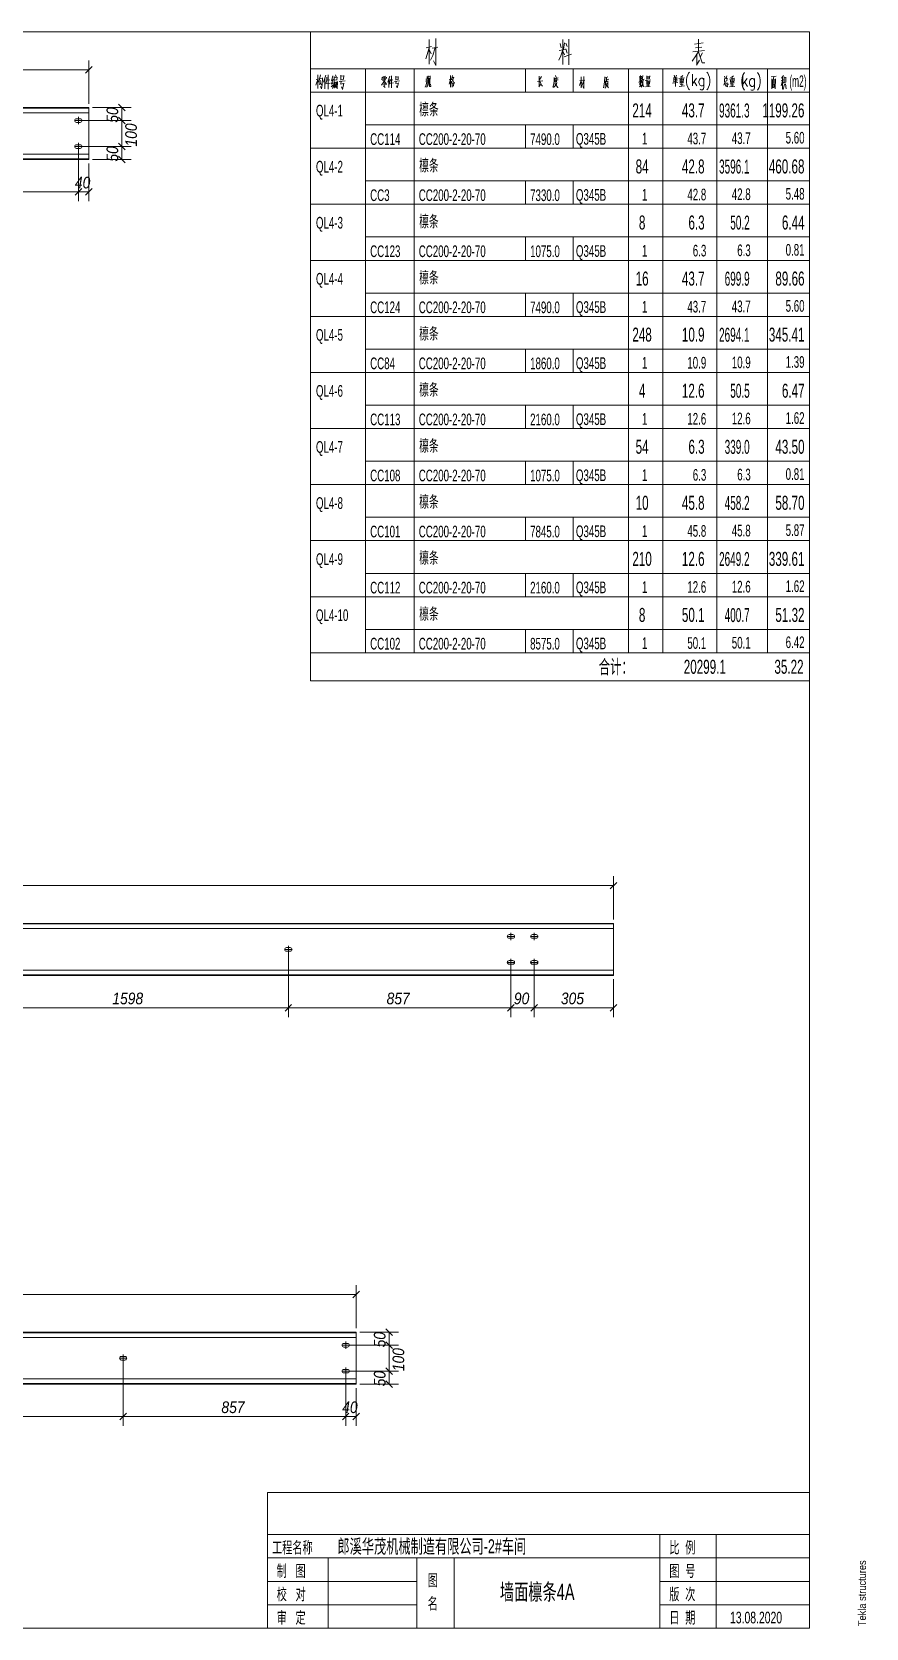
# Model space of a CAD drawing. Extents: x 857 to 4439, y -1249 to 4637.
# Drawn here: x 1244.2 to 1458.3, y 2156.9 to 2566.9 of the extents above; entities that cross this region are included whole.
import ezdxf

# ---------------------------------------------------------------- set-up
doc = ezdxf.new("R2010")
doc.units = 0
doc.header["$LTSCALE"] = 1000
doc.header["$MEASUREMENT"] = 0
doc.linetypes.add('XKITLINE00', pattern=[0])
doc.linetypes.add('XKITLINE02', pattern=[4, 2, -2])
for name, color, linetype, lineweight in [('Bolt', 7, 'Continuous', 0), ('DrawingSheet', 5, 'Continuous', 0), ('OtherObjectType', 1, 'Continuous', 0), ('Part', 2, 'Continuous', 0), ('Z-DIMENSIONS', 1, 'Continuous', 0)]:
    doc.layers.add(name, color=color, linetype=linetype, lineweight=lineweight)
doc.styles.add('Arial', font='arial.ttf')
doc.styles.add('Arial Italic', font='ariali.ttf')
doc.styles.add('宋体', font='arial.ttf')

# ---------------------------------------------------------------- blocks, each defined once
blk = doc.blocks.new('墙面檩条4A')
at = {"layer": 'Bolt', "color": 3, "linetype": 'XKITLINE00', "lineweight": 0}
for p, q in [((400.37, 392.4), (400.34, 392.23)), ((400.34, 392.23), (400.34, 392.23)), ((400.34, 392.23), (400.37, 392.05)), ((402.2, 392.23), (400.34, 392.23)), ((400.47, 392.56), (400.37, 392.4)), ((400.37, 392.05), (400.47, 391.9)), ((400.63, 392.66), (400.47, 392.56)), ((400.47, 391.9), (400.63, 391.79)), ((400.8, 392.69), (400.63, 392.66)), ((400.63, 391.79), (400.8, 391.76)), ((401.74, 392.69), (400.8, 392.69)), ((400.8, 391.76), (401.74, 391.76)), ((401.27, 393.16), (401.27, 391.29)), ((401.92, 392.66), (401.74, 392.69)), ((401.74, 391.76), (401.92, 391.79)), ((402.07, 392.56), (401.92, 392.66)), ((401.92, 391.79), (402.07, 391.9)), ((402.17, 392.4), (402.07, 392.56)), ((402.07, 391.9), (402.17, 392.05)), ((402.2, 392.23), (402.17, 392.4)), ((402.17, 392.05), (402.2, 392.23)), ((402.2, 392.23), (402.2, 392.23)), ((400.37, 385.74), (400.34, 385.56)), ((400.34, 385.56), (400.34, 385.56)), ((400.34, 385.56), (400.37, 385.38)), ((402.2, 385.56), (400.34, 385.56)), ((400.47, 385.89), (400.37, 385.74)), ((400.63, 385.99), (400.47, 385.89)), ((400.8, 386.03), (400.63, 385.99)), ((401.74, 386.03), (400.8, 386.03)), ((401.27, 386.49), (401.27, 384.63)), ((401.92, 385.99), (401.74, 386.03)), ((402.07, 385.89), (401.92, 385.99)), ((402.17, 385.74), (402.07, 385.89)), ((402.2, 385.56), (402.17, 385.74)), ((402.17, 385.38), (402.2, 385.56)), ((402.2, 385.56), (402.2, 385.56)), ((400.37, 385.38), (400.47, 385.23)), ((400.47, 385.23), (400.63, 385.13)), ((400.63, 385.13), (400.8, 385.09)), ((400.8, 385.09), (401.74, 385.09)), ((401.74, 385.09), (401.92, 385.13)), ((401.92, 385.13), (402.07, 385.23)), ((402.07, 385.23), (402.17, 385.38)), ((511.43, 182.84), (511.4, 182.66)), ((511.4, 182.66), (511.4, 182.66)), ((511.4, 182.66), (511.43, 182.48)), ((513.26, 182.66), (511.4, 182.66)), ((511.53, 182.99), (511.43, 182.84)), ((511.43, 182.48), (511.53, 182.33)), ((511.68, 183.09), (511.53, 182.99)), ((511.53, 182.33), (511.68, 182.23)), ((511.86, 183.13), (511.68, 183.09)), ((511.68, 182.23), (511.86, 182.2)), ((512.8, 183.13), (511.86, 183.13)), ((511.86, 182.2), (512.8, 182.2)), ((512.33, 183.6), (512.33, 181.73)), ((512.97, 183.09), (512.8, 183.13)), ((512.8, 182.2), (512.97, 182.23)), ((513.13, 182.99), (512.97, 183.09)), ((512.97, 182.23), (513.13, 182.33)), ((513.23, 182.84), (513.13, 182.99)), ((513.13, 182.33), (513.23, 182.48)), ((513.26, 182.66), (513.23, 182.84)), ((513.23, 182.48), (513.26, 182.66)), ((513.26, 182.66), (513.26, 182.66)), ((517.43, 182.84), (517.4, 182.66)), ((517.4, 182.66), (517.4, 182.66)), ((517.4, 182.66), (517.43, 182.48)), ((519.26, 182.66), (517.4, 182.66)), ((517.53, 182.99), (517.43, 182.84)), ((517.43, 182.48), (517.53, 182.33)), ((517.68, 183.09), (517.53, 182.99)), ((517.53, 182.33), (517.68, 182.23)), ((517.86, 183.13), (517.68, 183.09)), ((517.68, 182.23), (517.86, 182.2)), ((518.8, 183.13), (517.86, 183.13)), ((517.86, 182.2), (518.8, 182.2)), ((518.33, 183.6), (518.33, 181.73)), ((518.97, 183.09), (518.8, 183.13)), ((518.8, 182.2), (518.97, 182.23)), ((519.13, 182.99), (518.97, 183.09)), ((518.97, 182.23), (519.13, 182.33)), ((519.23, 182.84), (519.13, 182.99)), ((519.13, 182.33), (519.23, 182.48)), ((519.26, 182.66), (519.23, 182.84)), ((519.23, 182.48), (519.26, 182.66)), ((519.26, 182.66), (519.26, 182.66)), ((454.3, 179.51), (454.26, 179.33)), ((454.26, 179.33), (454.26, 179.33)), ((454.26, 179.33), (454.3, 179.15)), ((456.13, 179.33), (454.26, 179.33)), ((454.4, 179.66), (454.3, 179.51)), ((454.3, 179.15), (454.4, 179)), ((454.55, 179.76), (454.4, 179.66)), ((454.4, 179), (454.55, 178.9)), ((454.73, 179.8), (454.55, 179.76)), ((454.55, 178.9), (454.73, 178.86)), ((455.66, 179.8), (454.73, 179.8)), ((454.73, 178.86), (455.66, 178.86)), ((455.2, 180.26), (455.2, 178.4)), ((455.84, 179.76), (455.66, 179.8)), ((455.66, 178.86), (455.84, 178.9)), ((455.99, 179.66), (455.84, 179.76)), ((455.84, 178.9), (455.99, 179)), ((456.09, 179.51), (455.99, 179.66)), ((455.99, 179), (456.09, 179.15)), ((456.13, 179.33), (456.09, 179.51)), ((456.09, 179.15), (456.13, 179.33)), ((456.13, 179.33), (456.13, 179.33)), ((511.53, 176.33), (511.43, 176.18)), ((511.68, 176.43), (511.53, 176.33)), ((511.86, 176.46), (511.68, 176.43)), ((512.8, 176.46), (511.86, 176.46)), ((512.33, 176.93), (512.33, 175.06)), ((512.97, 176.43), (512.8, 176.46)), ((513.13, 176.33), (512.97, 176.43)), ((513.23, 176.18), (513.13, 176.33)), ((517.53, 176.33), (517.43, 176.18)), ((517.68, 176.43), (517.53, 176.33)), ((517.86, 176.46), (517.68, 176.43)), ((518.8, 176.46), (517.86, 176.46)), ((518.33, 176.93), (518.33, 175.06)), ((518.97, 176.43), (518.8, 176.46)), ((519.13, 176.33), (518.97, 176.43)), ((519.23, 176.18), (519.13, 176.33)), ((511.43, 176.18), (511.4, 176)), ((511.4, 176), (511.4, 176)), ((511.4, 176), (511.43, 175.82)), ((513.26, 176), (511.4, 176)), ((511.43, 175.82), (511.53, 175.67)), ((511.53, 175.67), (511.68, 175.57)), ((511.68, 175.57), (511.86, 175.53)), ((511.86, 175.53), (512.8, 175.53)), ((512.8, 175.53), (512.97, 175.57)), ((512.97, 175.57), (513.13, 175.67)), ((513.13, 175.67), (513.23, 175.82)), ((513.26, 176), (513.23, 176.18)), ((513.23, 175.82), (513.26, 176)), ((513.26, 176), (513.26, 176)), ((517.43, 176.18), (517.4, 176)), ((517.4, 176), (517.4, 176)), ((517.4, 176), (517.43, 175.82)), ((519.26, 176), (517.4, 176)), ((517.43, 175.82), (517.53, 175.67)), ((517.53, 175.67), (517.68, 175.57)), ((517.68, 175.57), (517.86, 175.53)), ((517.86, 175.53), (518.8, 175.53)), ((518.8, 175.53), (518.97, 175.57)), ((518.97, 175.57), (519.13, 175.67)), ((519.13, 175.67), (519.23, 175.82)), ((519.26, 176), (519.23, 176.18)), ((519.23, 175.82), (519.26, 176)), ((519.26, 176), (519.26, 176)), ((469.11, 77.98), (469.01, 77.83)), ((469.26, 78.08), (469.11, 77.98)), ((469.44, 78.12), (469.26, 78.08)), ((470.37, 78.12), (469.44, 78.12)), ((469.91, 78.59), (469.91, 76.72)), ((470.55, 78.08), (470.37, 78.12)), ((470.7, 77.98), (470.55, 78.08)), ((470.8, 77.83), (470.7, 77.98)), ((411.88, 74.5), (411.84, 74.32)), ((411.84, 74.32), (411.84, 74.32)), ((411.84, 74.32), (411.88, 74.14)), ((413.71, 74.32), (411.84, 74.32)), ((411.98, 74.65), (411.88, 74.5)), ((411.88, 74.14), (411.98, 73.99)), ((412.13, 74.75), (411.98, 74.65)), ((411.98, 73.99), (412.13, 73.89)), ((412.31, 74.79), (412.13, 74.75)), ((412.13, 73.89), (412.31, 73.85)), ((413.24, 74.79), (412.31, 74.79)), ((412.31, 73.85), (413.24, 73.85)), ((412.77, 75.25), (412.77, 73.39)), ((413.42, 74.75), (413.24, 74.79)), ((413.24, 73.85), (413.42, 73.89)), ((413.57, 74.65), (413.42, 74.75)), ((413.42, 73.89), (413.57, 73.99)), ((413.67, 74.5), (413.57, 74.65)), ((413.57, 73.99), (413.67, 74.14)), ((413.71, 74.32), (413.67, 74.5)), ((413.67, 74.14), (413.71, 74.32)), ((413.71, 74.32), (413.71, 74.32)), ((469.01, 77.83), (468.97, 77.65)), ((468.97, 77.65), (468.97, 77.65)), ((468.97, 77.65), (469.01, 77.47)), ((470.84, 77.65), (468.97, 77.65)), ((469.01, 77.47), (469.11, 77.32)), ((469.11, 77.32), (469.26, 77.22)), ((469.26, 77.22), (469.44, 77.19)), ((469.44, 77.19), (470.37, 77.19)), ((470.37, 77.19), (470.55, 77.22)), ((470.55, 77.22), (470.7, 77.32)), ((470.7, 77.32), (470.8, 77.47)), ((470.84, 77.65), (470.8, 77.83)), ((470.8, 77.47), (470.84, 77.65)), ((470.84, 77.65), (470.84, 77.65)), ((469.01, 71.16), (468.97, 70.99)), ((468.97, 70.99), (468.97, 70.99)), ((468.97, 70.99), (469.01, 70.81)), ((470.84, 70.99), (468.97, 70.99)), ((469.11, 71.32), (469.01, 71.16)), ((469.01, 70.81), (469.11, 70.66)), ((469.26, 71.42), (469.11, 71.32)), ((469.11, 70.66), (469.26, 70.55)), ((469.44, 71.45), (469.26, 71.42)), ((469.26, 70.55), (469.44, 70.52)), ((470.37, 71.45), (469.44, 71.45)), ((469.44, 70.52), (470.37, 70.52)), ((469.91, 71.92), (469.91, 70.05)), ((470.55, 71.42), (470.37, 71.45)), ((470.37, 70.52), (470.55, 70.55)), ((470.7, 71.32), (470.55, 71.42)), ((470.55, 70.55), (470.7, 70.66)), ((470.8, 71.16), (470.7, 71.32)), ((470.7, 70.66), (470.8, 70.81)), ((470.84, 70.99), (470.8, 71.16)), ((470.8, 70.81), (470.84, 70.99)), ((470.84, 70.99), (470.84, 70.99))]:
    blk.add_line(p, q, dxfattribs=at)
at = {"layer": 'DrawingSheet', "color": 5, "linetype": 'XKITLINE00', "lineweight": 0}
for p, q in [((589, 415), (5, 415)), ((589, 5), (589, 415)), ((5, 5), (589, 5))]:
    blk.add_line(p, q, dxfattribs=at)
at = {"layer": 'OtherObjectType', "color": 6, "linetype": 'XKITLINE00', "lineweight": 0}
for p, q in [((460.84, 415), (460.84, 399.52)), ((460.84, 405.52), (589, 405.52)), ((475, 405.52), (475, 399.52)), ((487.48, 405.52), (487.48, 399.52)), ((516.04, 405.52), (516.04, 399.52)), ((528.28, 405.52), (528.28, 399.52)), ((542.56, 405.52), (542.56, 399.52)), ((551.32, 405.52), (551.32, 399.52)), ((565.24, 405.52), (565.24, 399.52)), ((578.2, 405.52), (578.2, 399.52)), ((460.84, 399.52), (460.84, 391.12)), ((589, 399.52), (460.84, 399.52)), ((475, 399.52), (475, 391.12)), ((487.48, 399.52), (487.48, 391.12)), ((542.56, 399.52), (542.56, 391.12)), ((551.32, 399.52), (551.32, 391.12)), ((565.24, 399.52), (565.24, 391.12)), ((578.2, 399.52), (578.2, 391.12)), ((460.84, 391.12), (460.84, 385.12)), ((475, 391.12), (475, 385.12)), ((475, 391.12), (589, 391.12)), ((487.48, 391.12), (487.48, 385.12)), ((516.04, 391.12), (516.04, 385.12)), ((528.28, 391.12), (528.28, 385.12)), ((542.56, 391.12), (542.56, 385.12)), ((551.32, 391.12), (551.32, 385.12)), ((565.24, 391.12), (565.24, 385.12)), ((578.2, 391.12), (578.2, 385.12)), ((460.84, 385.12), (460.84, 376.72)), ((589, 385.12), (460.84, 385.12)), ((475, 385.12), (589, 385.12)), ((475, 385.12), (475, 376.72)), ((487.48, 385.12), (487.48, 376.72)), ((542.56, 385.12), (542.56, 376.72)), ((551.32, 385.12), (551.32, 376.72)), ((565.24, 385.12), (565.24, 376.72)), ((578.2, 385.12), (578.2, 376.72)), ((460.84, 376.72), (460.84, 370.72)), ((475, 376.72), (475, 370.72)), ((475, 376.72), (589, 376.72)), ((487.48, 376.72), (487.48, 370.72)), ((516.04, 376.72), (516.04, 370.72)), ((528.28, 376.72), (528.28, 370.72)), ((542.56, 376.72), (542.56, 370.72)), ((551.32, 376.72), (551.32, 370.72)), ((565.24, 376.72), (565.24, 370.72)), ((578.2, 376.72), (578.2, 370.72)), ((460.84, 370.72), (460.84, 362.32)), ((589, 370.72), (460.84, 370.72)), ((475, 370.72), (589, 370.72)), ((475, 370.72), (475, 362.32)), ((487.48, 370.72), (487.48, 362.32)), ((542.56, 370.72), (542.56, 362.32)), ((551.32, 370.72), (551.32, 362.32)), ((565.24, 370.72), (565.24, 362.32)), ((578.2, 370.72), (578.2, 362.32)), ((460.84, 362.32), (460.84, 356.32)), ((475, 362.32), (475, 356.32)), ((475, 362.32), (589, 362.32)), ((487.48, 362.32), (487.48, 356.32)), ((516.04, 362.32), (516.04, 356.32)), ((528.28, 362.32), (528.28, 356.32)), ((542.56, 362.32), (542.56, 356.32)), ((551.32, 362.32), (551.32, 356.32)), ((565.24, 362.32), (565.24, 356.32)), ((578.2, 362.32), (578.2, 356.32)), ((460.84, 356.32), (460.84, 347.92)), ((589, 356.32), (460.84, 356.32)), ((475, 356.32), (589, 356.32)), ((475, 356.32), (475, 347.92)), ((487.48, 356.32), (487.48, 347.92)), ((542.56, 356.32), (542.56, 347.92)), ((551.32, 356.32), (551.32, 347.92)), ((565.24, 356.32), (565.24, 347.92)), ((578.2, 356.32), (578.2, 347.92)), ((460.84, 347.92), (460.84, 341.92)), ((475, 347.92), (475, 341.92)), ((475, 347.92), (589, 347.92)), ((487.48, 347.92), (487.48, 341.92)), ((516.04, 347.92), (516.04, 341.92)), ((528.28, 347.92), (528.28, 341.92)), ((542.56, 347.92), (542.56, 341.92)), ((551.32, 347.92), (551.32, 341.92)), ((565.24, 347.92), (565.24, 341.92)), ((578.2, 347.92), (578.2, 341.92)), ((460.84, 341.92), (460.84, 333.52)), ((589, 341.92), (460.84, 341.92)), ((475, 341.92), (589, 341.92)), ((475, 341.92), (475, 333.52)), ((487.48, 341.92), (487.48, 333.52)), ((542.56, 341.92), (542.56, 333.52)), ((551.32, 341.92), (551.32, 333.52)), ((565.24, 341.92), (565.24, 333.52)), ((578.2, 341.92), (578.2, 333.52)), ((460.84, 333.52), (460.84, 327.52)), ((475, 333.52), (475, 327.52)), ((475, 333.52), (589, 333.52)), ((487.48, 333.52), (487.48, 327.52)), ((516.04, 333.52), (516.04, 327.52)), ((528.28, 333.52), (528.28, 327.52)), ((542.56, 333.52), (542.56, 327.52)), ((551.32, 333.52), (551.32, 327.52)), ((565.24, 333.52), (565.24, 327.52)), ((578.2, 333.52), (578.2, 327.52)), ((460.84, 327.52), (460.84, 319.12)), ((589, 327.52), (460.84, 327.52)), ((475, 327.52), (589, 327.52)), ((475, 327.52), (475, 319.12)), ((487.48, 327.52), (487.48, 319.12)), ((542.56, 327.52), (542.56, 319.12)), ((551.32, 327.52), (551.32, 319.12)), ((565.24, 327.52), (565.24, 319.12)), ((578.2, 327.52), (578.2, 319.12)), ((460.84, 319.12), (460.84, 313.12)), ((475, 319.12), (475, 313.12)), ((475, 319.12), (589, 319.12)), ((487.48, 319.12), (487.48, 313.12)), ((516.04, 319.12), (516.04, 313.12)), ((528.28, 319.12), (528.28, 313.12)), ((542.56, 319.12), (542.56, 313.12)), ((551.32, 319.12), (551.32, 313.12)), ((565.24, 319.12), (565.24, 313.12)), ((578.2, 319.12), (578.2, 313.12)), ((460.84, 313.12), (460.84, 304.72)), ((589, 313.12), (460.84, 313.12)), ((475, 313.12), (589, 313.12)), ((475, 313.12), (475, 304.72)), ((487.48, 313.12), (487.48, 304.72)), ((542.56, 313.12), (542.56, 304.72)), ((551.32, 313.12), (551.32, 304.72)), ((565.24, 313.12), (565.24, 304.72)), ((578.2, 313.12), (578.2, 304.72)), ((460.84, 304.72), (460.84, 298.72)), ((475, 304.72), (475, 298.72)), ((475, 304.72), (589, 304.72)), ((487.48, 304.72), (487.48, 298.72)), ((516.04, 304.72), (516.04, 298.72)), ((528.28, 304.72), (528.28, 298.72)), ((542.56, 304.72), (542.56, 298.72)), ((551.32, 304.72), (551.32, 298.72)), ((565.24, 304.72), (565.24, 298.72)), ((578.2, 304.72), (578.2, 298.72)), ((460.84, 298.72), (460.84, 290.32)), ((589, 298.72), (460.84, 298.72)), ((475, 298.72), (589, 298.72)), ((475, 298.72), (475, 290.32)), ((487.48, 298.72), (487.48, 290.32)), ((542.56, 298.72), (542.56, 290.32)), ((551.32, 298.72), (551.32, 290.32)), ((565.24, 298.72), (565.24, 290.32)), ((578.2, 298.72), (578.2, 290.32)), ((460.84, 290.32), (460.84, 284.32)), ((475, 290.32), (475, 284.32)), ((475, 290.32), (589, 290.32)), ((487.48, 290.32), (487.48, 284.32)), ((516.04, 290.32), (516.04, 284.32)), ((528.28, 290.32), (528.28, 284.32)), ((542.56, 290.32), (542.56, 284.32)), ((551.32, 290.32), (551.32, 284.32)), ((565.24, 290.32), (565.24, 284.32)), ((578.2, 290.32), (578.2, 284.32)), ((460.84, 284.32), (460.84, 275.92)), ((589, 284.32), (460.84, 284.32)), ((475, 284.32), (589, 284.32)), ((475, 284.32), (475, 275.92)), ((487.48, 284.32), (487.48, 275.92)), ((542.56, 284.32), (542.56, 275.92)), ((551.32, 284.32), (551.32, 275.92)), ((565.24, 284.32), (565.24, 275.92)), ((578.2, 284.32), (578.2, 275.92)), ((460.84, 275.92), (460.84, 269.92)), ((475, 275.92), (475, 269.92)), ((475, 275.92), (589, 275.92)), ((487.48, 275.92), (487.48, 269.92)), ((516.04, 275.92), (516.04, 269.92)), ((528.28, 275.92), (528.28, 269.92)), ((542.56, 275.92), (542.56, 269.92)), ((551.32, 275.92), (551.32, 269.92)), ((565.24, 275.92), (565.24, 269.92)), ((578.2, 275.92), (578.2, 269.92)), ((460.84, 269.92), (460.84, 261.52)), ((589, 269.92), (460.84, 269.92)), ((475, 269.92), (589, 269.92)), ((475, 269.92), (475, 261.52)), ((487.48, 269.92), (487.48, 261.52)), ((542.56, 269.92), (542.56, 261.52)), ((551.32, 269.92), (551.32, 261.52)), ((565.24, 269.92), (565.24, 261.52)), ((578.2, 269.92), (578.2, 261.52)), ((460.84, 261.52), (460.84, 255.52)), ((475, 261.52), (475, 255.52)), ((475, 261.52), (589, 261.52)), ((487.48, 261.52), (487.48, 255.52)), ((516.04, 261.52), (516.04, 255.52)), ((528.28, 261.52), (528.28, 255.52)), ((542.56, 261.52), (542.56, 255.52)), ((551.32, 261.52), (551.32, 255.52)), ((565.24, 261.52), (565.24, 255.52)), ((578.2, 261.52), (578.2, 255.52)), ((460.84, 255.52), (460.84, 248.32)), ((460.84, 255.52), (589, 255.52)), ((475, 255.52), (589, 255.52)), ((460.84, 248.32), (589, 248.32))]:
    blk.add_line(p, q, dxfattribs=at)
at = {"layer": 'OtherObjectType', "color": 2, "linetype": 'XKITLINE00', "lineweight": 0}
for p, q in [((490.48, 408.07), (491.35, 410.89)), ((491.96, 411.21), (490.57, 410.89)), ((491.35, 406.74), (491.35, 413.07)), ((491.87, 409.41), (491.35, 410.45)), ((492.14, 410.83), (493.59, 411.12)), ((492.92, 410.98), (492.25, 408.97)), ((493.04, 413.27), (493.04, 406.36)), ((524.73, 410.22), (526.24, 410.51)), ((525.02, 412.02), (525.26, 410.89)), ((525.63, 410.37), (525.14, 408.89)), ((525.63, 413.07), (525.63, 406.65)), ((525.63, 410.08), (526.07, 409.12)), ((526.13, 412.17), (525.81, 410.45)), ((526.48, 412.08), (526.74, 411.21)), ((526.48, 410.69), (526.79, 409.55)), ((527.2, 406.51), (527.2, 413.13)), ((562.04, 410.22), (559.07, 409.84)), ((559.45, 411.88), (561.69, 412.17)), ((559.74, 410.89), (561.37, 411.12)), ((560.53, 413.13), (560.53, 410.08)), ((492.25, 408.97), (491.7, 407.7)), ((493.04, 406.36), (492.43, 407.55)), ((525.14, 408.89), (524.62, 407.7)), ((526.01, 408.6), (527.87, 409.26)), ((559.86, 408.89), (558.9, 407.46)), ((560.47, 409.99), (559.86, 408.89)), ((559.97, 406.42), (560.76, 407.7)), ((560.09, 409.12), (560.09, 406.59)), ((560.47, 409.84), (561.48, 407.09)), ((561.51, 409.64), (560.96, 408.51)), ((561.48, 407.09), (562.15, 407.09)), ((449.8, 39.8), (589, 39.8)), ((449.8, 39.8), (449.8, 5)), ((589, 39.8), (589, 5)), ((449.8, 5), (589, 5))]:
    blk.add_line(p, q, dxfattribs=at)
at = {"layer": 'OtherObjectType', "color": 4, "linetype": 'XKITLINE00', "lineweight": 0}
for p, q in [((462.28, 401.29), (462.76, 402.8)), ((463.09, 402.95), (462.34, 402.8)), ((462.76, 403.98), (462.76, 400.49)), ((462.76, 402.47), (463, 402.16)), ((463.03, 402.08), (463.23, 402.87)), ((463.17, 401.52), (463.44, 402.54)), ((463.23, 402.87), (463.42, 403.98)), ((463.23, 402.91), (463.93, 403.07)), ((463.67, 401.36), (463.48, 401.9)), ((463.93, 403.22), (463.83, 401.44)), ((464.82, 403.9), (464.2, 402.08)), ((464.58, 403.14), (464.58, 400.39)), ((465.03, 402.58), (464.84, 401.87)), ((465.11, 403.41), (465.03, 402.58)), ((465.05, 402.58), (465.82, 402.7)), ((465.42, 403.94), (465.42, 400.28)), ((466.21, 402.39), (466.6, 402.58)), ((466.71, 401.9), (466.21, 401.6)), ((466.6, 403.74), (466.27, 402.43)), ((466.71, 402.87), (466.27, 401.63)), ((466.93, 401.9), (466.81, 401.21)), ((466.98, 403.55), (466.93, 401.9)), ((467.7, 402.7), (466.95, 402.58)), ((466.98, 400.53), (466.95, 402.23)), ((466.98, 403.22), (467.66, 403.34)), ((466.98, 402.04), (467.78, 402.16)), ((467.25, 402.04), (467.25, 400.72)), ((467.27, 403.94), (467.44, 403.48)), ((467.49, 400.72), (467.53, 402.12)), ((467.7, 403.41), (467.64, 402.7)), ((467.82, 402.23), (467.76, 400.36)), ((468.2, 402.27), (469.75, 402.43)), ((468.65, 403.9), (468.65, 402.62)), ((468.65, 403.59), (469.36, 403.72)), ((469.42, 402.87), (468.65, 402.8)), ((468.76, 402.31), (468.65, 401.63)), ((469.44, 401.87), (469.09, 400.24)), ((469.42, 403.82), (469.36, 402.87)), ((479.51, 401.9), (479.08, 401.35)), ((479.31, 403.35), (479.22, 402.73)), ((479.29, 403.16), (480.36, 403.31)), ((479.39, 402.85), (479.66, 402.92)), ((479.39, 402.56), (479.66, 402.61)), ((479.41, 403.48), (480.2, 403.62)), ((479.83, 402.5), (479.51, 401.9)), ((479.7, 401.99), (479.85, 401.7)), ((479.8, 403.52), (479.8, 402.59)), ((479.8, 402.38), (480.4, 401.57)), ((479.93, 402.92), (480.2, 402.98)), ((479.93, 402.61), (480.2, 402.69)), ((480.38, 403.41), (480.28, 402.92)), ((481.21, 403.64), (480.71, 402.13)), ((481.02, 403.02), (481.02, 400.74)), ((481.26, 402.2), (481.13, 401.6)), ((481.19, 401.76), (482.16, 401.9)), ((481.34, 402.89), (481.26, 402.2)), ((481.42, 402.56), (482.06, 402.65)), ((481.71, 403.68), (481.71, 400.64)), ((482.41, 402.28), (483.69, 402.42)), ((483.42, 401.86), (482.74, 401.72)), ((482.78, 403.64), (482.78, 402.59)), ((482.78, 403.39), (483.4, 403.45)), ((483.42, 402.79), (482.78, 402.73)), ((482.87, 402.32), (482.78, 401.76)), ((483.45, 401.96), (483.15, 400.6)), ((483.42, 403.58), (483.38, 402.79)), ((491.02, 402.43), (490.4, 402.31)), ((490.46, 402.89), (490.98, 402.99)), ((490.75, 402.29), (490.59, 401.4)), ((490.71, 402.08), (490.96, 401.52)), ((490.81, 403.57), (490.75, 402.29)), ((491.23, 401.9), (490.98, 401.21)), ((491.11, 403.72), (491.11, 401.96)), ((491.6, 403.55), (491.11, 403.49)), ((491.37, 403.1), (491.23, 401.9)), ((491.39, 402.14), (491.39, 401.07)), ((491.56, 401.96), (491.6, 403.69)), ((496.79, 402.74), (496.44, 401.54)), ((496.5, 402.74), (497, 402.87)), ((496.79, 403.82), (496.79, 400.88)), ((496.79, 403.72), (496.79, 400.84)), ((496.79, 402.54), (496.96, 402.14)), ((497.27, 402.33), (496.9, 401.73)), ((497.31, 403.82), (497.06, 402.7)), ((497.19, 403.22), (497.66, 403.34)), ((497.21, 401.94), (497.21, 400.84)), ((497.21, 401.81), (497.64, 401.87)), ((497.23, 402.97), (497.74, 401.94)), ((497.41, 402.66), (497.27, 402.33)), ((497.7, 403.4), (497.41, 402.66)), ((497.64, 401.96), (497.62, 401.15)), ((497.74, 401.94), (497.93, 401.94)), ((519.16, 402.27), (520.53, 402.46)), ((519.61, 403.66), (519.61, 401.01)), ((519.95, 403.1), (519.61, 402.64)), ((519.8, 402.33), (520.26, 401.11)), ((520.19, 403.58), (519.95, 403.1)), ((523.42, 402.31), (523.26, 401.3)), ((523.46, 403.33), (523.42, 402.31)), ((523.46, 403.06), (524.44, 403.24)), ((523.48, 402.54), (524.44, 402.66)), ((523.65, 401.84), (524.15, 401.94)), ((523.73, 403.06), (523.73, 402.08)), ((523.73, 402.17), (524.13, 402.23)), ((523.81, 403.8), (523.92, 403.26)), ((524.06, 401.57), (524.17, 402.04)), ((524.08, 402.23), (524.1, 403.1)), ((529.96, 401.23), (530.37, 402.49)), ((530.64, 402.63), (530.02, 402.49)), ((530.37, 400.63), (530.37, 403.46)), ((530.58, 401.84), (530.37, 402.3)), ((530.7, 402.45), (531.35, 402.59)), ((531.04, 402.41), (530.75, 401.52)), ((531.1, 403.56), (531.1, 400.48)), ((536.39, 402.26), (536.31, 401.47)), ((536.41, 403.46), (536.39, 402.26)), ((537.26, 403.42), (536.41, 403.13)), ((536.46, 402.59), (537.45, 402.82)), ((536.62, 402.36), (536.62, 401.27)), ((537.2, 402.26), (536.62, 402.13)), ((536.93, 401.87), (536.85, 401.27)), ((536.89, 402.2), (536.91, 403.19)), ((537.24, 402.44), (537.2, 401.23)), ((545.61, 402.89), (545.2, 402)), ((545.28, 402.85), (545.99, 402.99)), ((545.28, 401.79), (545.78, 401.96)), ((545.37, 403.51), (545.49, 403.05)), ((545.59, 402.2), (545.43, 401.5)), ((545.61, 403.78), (545.61, 402.25)), ((545.61, 402.81), (545.9, 402.39)), ((545.82, 402.16), (545.72, 401.58)), ((545.86, 403.61), (545.76, 402.95)), ((546.03, 402.76), (545.9, 402.14)), ((545.95, 402.39), (546.36, 400.98)), ((546.11, 403.16), (546.03, 402.76)), ((546.03, 402.76), (546.52, 402.85)), ((546.23, 401.96), (546.09, 401.36)), ((546.17, 403.78), (546.11, 403.16)), ((546.3, 402.81), (546.23, 401.96)), ((546.85, 402.56), (548.22, 402.66)), ((547.23, 402.43), (547.23, 401.54)), ((547.23, 402.25), (547.95, 402.33)), ((547.25, 403.74), (547.25, 402.8)), ((547.25, 403.55), (547.95, 403.61)), ((547.25, 403.22), (547.85, 403.28)), ((547.95, 402.99), (547.25, 402.93)), ((547.33, 401.96), (547.81, 402)), ((547.58, 402.29), (547.58, 400.98)), ((547.97, 403.69), (547.93, 402.99)), ((547.97, 402.43), (547.93, 401.69)), ((553.84, 401.82), (555.23, 401.98)), ((554.19, 403.28), (554.19, 402.11)), ((554.94, 403.22), (554.19, 403.1)), ((554.19, 402.21), (554.98, 402.31)), ((554.27, 403.88), (554.44, 403.31)), ((554.29, 402.71), (554.85, 402.77)), ((554.58, 400.95), (554.58, 403.14)), ((554.85, 403.89), (554.63, 403.22)), ((554.96, 403.28), (554.9, 402.31)), ((555.49, 403), (556.88, 403.22)), ((556.2, 403.57), (555.76, 403.37)), ((555.78, 402.85), (555.83, 401.73)), ((555.81, 402.71), (556.61, 402.81)), ((556.67, 402.02), (555.83, 401.92)), ((555.87, 402.31), (556.47, 402.38)), ((556.49, 403.84), (556.2, 403.57)), ((556.2, 403.57), (556.2, 401.09)), ((556.65, 402.98), (556.57, 402.06)), ((557.54, 403.41), (557.42, 402.69)), ((557.42, 402.69), (557.42, 402.13)), ((557.42, 402.13), (557.54, 401.42)), ((557.75, 403.97), (557.54, 403.41)), ((557.96, 404.42), (557.75, 403.97)), ((558.18, 404.69), (557.96, 404.42)), ((558.93, 404.13), (558.93, 401.13)), ((560, 403.12), (558.93, 401.69)), ((559.36, 402.27), (560.09, 401.13)), ((560.75, 402.69), (560.63, 402.27)), ((560.63, 402.27), (560.63, 401.98)), ((560.63, 401.98), (560.75, 401.55)), ((560.96, 402.98), (560.75, 402.69)), ((561.18, 403.12), (560.96, 402.98)), ((561.49, 403.12), (561.18, 403.12)), ((561.7, 402.98), (561.49, 403.12)), ((561.91, 402.69), (561.7, 402.98)), ((561.91, 403.12), (561.91, 400.84)), ((562.67, 404.69), (562.88, 404.42)), ((562.88, 404.42), (563.09, 403.97)), ((563.09, 403.97), (563.31, 403.41)), ((563.31, 403.41), (563.42, 402.69)), ((563.42, 402.13), (563.31, 401.42)), ((563.42, 402.69), (563.42, 402.13)), ((567.16, 401.8), (567.04, 401.32)), ((567.16, 403.66), (567.35, 403.19)), ((567.16, 401.9), (567.41, 401.34)), ((567.18, 403.06), (567.18, 402.09)), ((567.18, 402.92), (567.84, 403.02)), ((567.8, 402.4), (567.18, 402.3)), ((567.43, 402.03), (567.66, 401.66)), ((567.78, 403.68), (567.62, 403.02)), ((567.84, 403.1), (567.78, 402.4)), ((567.91, 401.9), (568.13, 401.43)), ((568.46, 402.88), (569.83, 403.1)), ((569.17, 403.45), (568.73, 403.25)), ((568.75, 402.73), (568.81, 401.61)), ((568.77, 402.59), (569.56, 402.69)), ((569.64, 401.9), (568.81, 401.8)), ((568.84, 402.19), (569.44, 402.26)), ((569.46, 403.72), (569.17, 403.45)), ((569.17, 403.45), (569.17, 400.97)), ((569.62, 402.86), (569.54, 401.94)), ((571.69, 403.29), (571.59, 402.57)), ((571.59, 402.57), (571.59, 402.01)), ((571.59, 402.01), (571.69, 401.3)), ((571.9, 403.85), (571.69, 403.29)), ((571.88, 404.01), (571.88, 401.01)), ((572.97, 403), (571.88, 401.57)), ((572.13, 404.3), (571.9, 403.85)), ((572.35, 404.57), (572.13, 404.3)), ((572.31, 402.15), (573.06, 401.01)), ((573.7, 402.57), (573.61, 402.15)), ((573.61, 402.15), (573.61, 401.86)), ((573.61, 401.86), (573.7, 401.43)), ((573.92, 402.86), (573.7, 402.57)), ((574.13, 403), (573.92, 402.86)), ((574.46, 403), (574.13, 403)), ((574.67, 402.86), (574.46, 403)), ((574.88, 402.57), (574.67, 402.86)), ((574.88, 403), (574.88, 400.72)), ((575.64, 404.57), (575.85, 404.3)), ((575.85, 404.3), (576.06, 403.85)), ((576.06, 403.85), (576.28, 403.29)), ((576.28, 403.29), (576.37, 402.57)), ((576.37, 402.01), (576.28, 401.3)), ((576.37, 402.57), (576.37, 402.01)), ((580.45, 403.66), (579.16, 403.46)), ((579.34, 402.92), (579.36, 400.36)), ((580.28, 402.74), (579.34, 402.58)), ((579.63, 402.62), (579.63, 400.74)), ((579.88, 402.16), (579.63, 402.08)), ((579.7, 402.66), (579.81, 403.58)), ((579.97, 402.66), (579.95, 400.78)), ((580.22, 400.4), (580.31, 402.96)), ((581.93, 401.82), (581.7, 401.12)), ((581.76, 402.54), (582.35, 402.7)), ((582.3, 403.84), (581.83, 403.12)), ((582.1, 402.54), (581.93, 401.82)), ((582.1, 403.42), (582.1, 400.28)), ((582.1, 402.32), (582.33, 401.86)), ((582.47, 403.46), (582.47, 401.86)), ((582.47, 403.16), (582.92, 403.3)), ((582.92, 402.12), (582.47, 402)), ((582.94, 403.38), (582.89, 402.12)), ((463.56, 401.63), (463.09, 401.48)), ((463.71, 400.36), (463.42, 400.99)), ((463.83, 401.44), (463.71, 400.36)), ((464.78, 401.63), (465.94, 401.79)), ((466.21, 400.92), (466.71, 401.44)), ((466.81, 401.21), (466.54, 400.45)), ((467.16, 401.4), (467.64, 401.48)), ((467.76, 400.36), (467.64, 400.69)), ((469.42, 401.75), (468.59, 401.6)), ((469.09, 400.24), (468.82, 400.88)), ((479.58, 401.47), (480.05, 401.57)), ((479.6, 401.16), (480.01, 400.7)), ((480.11, 401.63), (479.78, 400.97)), ((480.4, 401.57), (480.49, 401.57)), ((483.15, 400.6), (482.93, 401.12)), ((490.59, 401.4), (490.36, 400.8)), ((490.98, 401.21), (490.67, 400.84)), ((491.39, 401.07), (491.46, 400.94)), ((491.46, 400.94), (491.75, 400.94)), ((491.75, 400.94), (491.73, 401.63)), ((497.21, 401.07), (497.66, 401.15)), ((519.95, 401.51), (519.53, 400.91)), ((520.26, 401.11), (520.53, 401.15)), ((523.26, 401.3), (523.07, 400.78)), ((523.28, 400.72), (523.9, 401.28)), ((523.65, 401.67), (524.35, 400.72)), ((523.9, 401.28), (524.06, 401.57)), ((524.35, 400.72), (524.5, 400.72)), ((530.75, 401.52), (530.5, 400.96)), ((531.1, 400.48), (530.83, 401)), ((536.31, 401.47), (536.12, 400.67)), ((536.72, 400.87), (536.44, 400.58)), ((536.85, 401.27), (536.72, 400.87)), ((536.97, 401.27), (537.41, 400.62)), ((545.57, 401.17), (545.34, 400.9)), ((545.43, 401.5), (545.86, 401.17)), ((545.72, 401.58), (545.57, 401.17)), ((546.09, 401.36), (545.78, 400.84)), ((546.36, 400.98), (546.57, 400.98)), ((546.92, 400.9), (548.12, 400.99)), ((547.16, 401.3), (547.95, 401.36)), ((547.95, 401.69), (547.23, 401.63)), ((556.88, 401.13), (555.52, 400.99)), ((556.57, 401.55), (555.81, 401.46)), ((557.54, 401.42), (557.75, 400.84)), ((557.75, 400.84), (557.96, 400.41)), ((557.96, 400.41), (558.18, 400.12)), ((560.75, 401.55), (560.96, 401.26)), ((560.96, 401.26), (561.18, 401.13)), ((561.18, 400.12), (560.96, 400.27)), ((561.18, 401.13), (561.49, 401.13)), ((561.49, 400.12), (561.18, 400.12)), ((561.49, 401.13), (561.7, 401.26)), ((561.7, 400.27), (561.49, 400.12)), ((561.7, 401.26), (561.91, 401.55)), ((561.82, 400.41), (561.7, 400.27)), ((561.91, 400.84), (561.82, 400.41)), ((562.88, 400.41), (562.67, 400.12)), ((563.09, 400.84), (562.88, 400.41)), ((563.31, 401.42), (563.09, 400.84)), ((567.41, 401.34), (567.62, 401.06)), ((567.62, 401.06), (567.95, 400.91)), ((567.95, 400.91), (567.86, 401.51)), ((569.83, 401.01), (568.5, 400.87)), ((569.54, 401.43), (568.77, 401.34)), ((571.69, 401.3), (571.9, 400.72)), ((571.9, 400.72), (572.13, 400.29)), ((572.13, 400.29), (572.35, 400)), ((573.7, 401.43), (573.92, 401.14)), ((573.92, 401.14), (574.13, 401.01)), ((574.13, 400), (573.92, 400.15)), ((574.13, 401.01), (574.46, 401.01)), ((574.46, 400), (574.13, 400)), ((574.46, 401.01), (574.67, 401.14)), ((574.67, 400.15), (574.46, 400)), ((574.67, 401.14), (574.88, 401.43)), ((574.79, 400.29), (574.67, 400.15)), ((574.88, 400.72), (574.79, 400.29)), ((575.85, 400.29), (575.64, 400)), ((576.06, 400.72), (575.85, 400.29)), ((576.28, 401.3), (576.06, 400.72)), ((579.36, 400.66), (580.22, 400.82)), ((579.63, 401.48), (579.88, 401.58)), ((582.58, 401.58), (582.25, 400.24)), ((582.85, 401.62), (583.05, 400.36))]:
    blk.add_line(p, q, dxfattribs=at)
at = {"layer": 'OtherObjectType', "color": 3, "linetype": 'XKITLINE00', "lineweight": 0}
for p, q in [((449.8, 29), (589, 29)), ((550.6, 29), (550.6, 5)), ((565, 29), (565, 5)), ((449.8, 23), (589, 23)), ((465.4, 23), (465.4, 5)), ((488.2, 23), (488.2, 5)), ((497.8, 23), (497.8, 5)), ((449.8, 17), (488.2, 17)), ((550.6, 17), (589, 17)), ((449.8, 11), (488.2, 11)), ((550.6, 11), (589, 11))]:
    blk.add_line(p, q, dxfattribs=at)
at = {"layer": 'Part', "color": 2, "linetype": 'XKITLINE00', "lineweight": 0}
for p, q in [((403.94, 395.56), (303.2, 395.56)), ((403.94, 394.23), (303.2, 394.23)), ((403.94, 382.23), (403.94, 395.56)), ((403.94, 383.56), (303.2, 383.56)), ((403.94, 382.23), (303.2, 382.23)), ((414.16, 186), (329.23, 186)), ((414.16, 184.66), (329.23, 184.66)), ((538.66, 186), (414.26, 186)), ((538.66, 184.66), (414.26, 184.66)), ((538.66, 172.66), (538.66, 186)), ((414.16, 174), (329.23, 174)), ((414.16, 172.66), (329.23, 172.66)), ((538.66, 174), (414.26, 174)), ((538.66, 172.66), (414.26, 172.66)), ((472.57, 80.99), (371.84, 80.99)), ((472.57, 79.65), (371.84, 79.65)), ((472.57, 67.65), (472.57, 80.99)), ((472.57, 68.99), (371.84, 68.99)), ((472.57, 67.65), (371.84, 67.65))]:
    blk.add_line(p, q, dxfattribs=at)
at = {"layer": 'Part', "color": 7, "linetype": 'XKITLINE02', "lineweight": 0}
for p, q in [((403.94, 395.43), (303.2, 395.43)), ((403.94, 382.36), (303.2, 382.36)), ((414.16, 185.86), (329.23, 185.86)), ((538.66, 185.86), (414.26, 185.86)), ((414.16, 172.8), (329.23, 172.8)), ((538.66, 172.8), (414.26, 172.8)), ((472.57, 80.85), (371.84, 80.85)), ((472.57, 67.79), (371.84, 67.79))]:
    blk.add_line(p, q, dxfattribs=at)
at = {"layer": 'Z-DIMENSIONS', "color": 4, "linetype": 'XKITLINE00', "lineweight": 0}
for p, q in [((404.79, 406.11), (403.09, 404.41)), ((403.94, 396.56), (403.94, 407.66)), ((32.34, 405.26), (403.94, 405.26)), ((404.94, 395.56), (414.8, 395.56)), ((411.56, 396.41), (413.25, 394.71)), ((412.4, 392.23), (412.4, 395.56)), ((402.27, 392.23), (414.8, 392.23)), ((402.27, 392.23), (414.8, 392.23)), ((411.56, 393.07), (413.25, 391.38)), ((411.56, 393.07), (413.25, 391.38)), ((412.4, 385.56), (412.4, 392.23)), ((402.27, 385.56), (414.8, 385.56)), ((402.27, 385.56), (414.8, 385.56)), ((411.56, 386.41), (413.25, 384.71)), ((411.56, 386.41), (413.25, 384.71)), ((412.4, 382.23), (412.4, 385.56)), ((401.27, 384.56), (401.27, 371.49)), ((401.27, 384.56), (401.27, 371.49)), ((404.94, 382.23), (414.8, 382.23)), ((411.56, 383.07), (413.25, 381.38)), ((403.94, 381.23), (403.94, 371.49)), ((344.14, 373.89), (401.27, 373.89)), ((402.12, 374.74), (400.42, 373.04)), ((402.12, 374.74), (400.42, 373.04)), ((401.27, 373.89), (403.94, 373.89)), ((404.79, 374.74), (403.09, 373.04)), ((538.66, 187), (538.66, 198.1)), ((143.4, 195.7), (538.66, 195.7)), ((539.51, 196.55), (537.81, 194.85)), ((455.2, 178.33), (455.2, 161.93)), ((455.2, 178.33), (455.2, 161.93)), ((512.33, 175), (512.33, 161.93)), ((512.33, 175), (512.33, 161.93)), ((518.33, 175), (518.33, 161.93)), ((518.33, 175), (518.33, 161.93)), ((538.66, 171.66), (538.66, 161.93)), ((373.7, 164.33), (455.2, 164.33)), ((456.04, 165.18), (454.35, 163.48)), ((456.04, 165.18), (454.35, 163.48)), ((455.2, 164.33), (512.33, 164.33)), ((513.18, 165.18), (511.48, 163.48)), ((513.18, 165.18), (511.48, 163.48)), ((512.33, 164.33), (518.33, 164.33)), ((519.18, 165.18), (517.48, 163.48)), ((519.18, 165.18), (517.48, 163.48)), ((518.33, 164.33), (538.66, 164.33)), ((539.51, 165.18), (537.81, 163.48)), ((28.64, 90.69), (472.57, 90.69)), ((473.42, 91.54), (471.73, 89.84)), ((472.57, 81.99), (472.57, 93.09)), ((473.57, 80.99), (483.44, 80.99)), ((480.19, 81.83), (481.89, 80.14)), ((480.19, 78.5), (481.89, 76.8)), ((480.19, 78.5), (481.89, 76.8)), ((481.04, 77.65), (481.04, 80.99)), ((470.91, 77.65), (483.44, 77.65)), ((470.91, 77.65), (483.44, 77.65)), ((481.04, 70.99), (481.04, 77.65)), ((412.77, 73.32), (412.77, 56.92)), ((412.77, 73.32), (412.77, 56.92)), ((469.91, 69.99), (469.91, 56.92)), ((469.91, 69.99), (469.91, 56.92)), ((470.91, 70.99), (483.44, 70.99)), ((470.91, 70.99), (483.44, 70.99)), ((480.19, 71.83), (481.89, 70.14)), ((480.19, 71.83), (481.89, 70.14)), ((481.04, 67.65), (481.04, 70.99)), ((472.57, 66.65), (472.57, 56.92)), ((473.57, 67.65), (483.44, 67.65)), ((480.19, 68.5), (481.89, 66.8)), ((331.27, 59.32), (412.77, 59.32)), ((413.62, 60.17), (411.93, 58.47)), ((413.62, 60.17), (411.93, 58.47)), ((412.77, 59.32), (469.91, 59.32)), ((470.76, 60.17), (469.06, 58.47)), ((470.76, 60.17), (469.06, 58.47)), ((469.91, 59.32), (472.57, 59.32)), ((473.42, 60.17), (471.73, 58.47))]:
    blk.add_line(p, q, dxfattribs=at)
at = {"layer": 'Z-DIMENSIONS', "color": 3}
for p in [(403.94, 405.26), (412.4, 395.56), (412.4, 392.23), (412.4, 392.23), (412.4, 385.56), (412.4, 385.56), (412.4, 382.23), (401.27, 373.89), (401.27, 373.89), (403.94, 373.89), (538.66, 195.7), (455.2, 164.33), (455.2, 164.33), (512.33, 164.33), (512.33, 164.33), (518.33, 164.33), (518.33, 164.33), (538.66, 164.33), (472.57, 90.69), (481.04, 80.99), (481.04, 77.65), (481.04, 77.65), (481.04, 70.99), (481.04, 70.99), (481.04, 67.65), (412.77, 59.32), (412.77, 59.32), (469.91, 59.32), (469.91, 59.32), (472.57, 59.32)]:
    blk.add_point(p, dxfattribs=at)
at = {"layer": 'OtherObjectType', "color": 4, "style": '宋体'}
for s, height, width, p in [('(m2)', 3, 0.51, (583.84, 400.84)), ('214', 3.6, 0.595, (543.52, 393.04)), ('43.7', 3.6, 0.595, (556.24, 393.04)), ('1199.26', 3.6, 0.595, (576.88, 393.04)), ('84', 3.6, 0.595, (544.36, 378.64)), ('42.8', 3.6, 0.595, (556.24, 378.64)), ('460.68', 3.6, 0.595, (578.56, 378.64)), ('8', 3.6, 0.595, (545.2, 364.24)), ('6.3', 3.6, 0.595, (557.92, 364.24)), ('6.44', 3.6, 0.595, (581.92, 364.24)), ('16', 3.6, 0.595, (544.36, 349.84)), ('43.7', 3.6, 0.595, (556.24, 349.84)), ('89.66', 3.6, 0.595, (580.24, 349.84)), ('248', 3.6, 0.595, (543.52, 335.44)), ('10.9', 3.6, 0.595, (556.24, 335.44)), ('345.41', 3.6, 0.595, (578.56, 335.44)), ('4', 3.6, 0.595, (545.2, 321.04)), ('12.6', 3.6, 0.595, (556.24, 321.04)), ('6.47', 3.6, 0.595, (581.92, 321.04)), ('54', 3.6, 0.595, (544.36, 306.64)), ('6.3', 3.6, 0.595, (557.92, 306.64)), ('43.50', 3.6, 0.595, (580.24, 306.64)), ('10', 3.6, 0.595, (544.36, 292.24)), ('45.8', 3.6, 0.595, (556.24, 292.24)), ('58.70', 3.6, 0.595, (580.24, 292.24)), ('210', 3.6, 0.595, (543.52, 277.84)), ('12.6', 3.6, 0.595, (556.24, 277.84)), ('339.61', 3.6, 0.595, (578.56, 277.84)), ('8', 3.6, 0.595, (545.2, 263.44)), ('50.1', 3.6, 0.595, (556.24, 263.44)), ('51.32', 3.6, 0.595, (580.24, 263.44)), ('工程名称', 3, 0.6375, (451, 24.2)), ('比  例', 3, 0.6375, (553, 24.2)), ('制   图', 3, 0.6375, (452.2, 18.2)), ('图  号', 3, 0.6375, (553, 18.2)), ('图', 3, 0.6375, (490.96, 15.8)), ('校   对', 3, 0.6375, (452.2, 12.2)), ('名', 3, 0.6375, (490.96, 9.8)), ('版  次', 3, 0.6375, (553, 12.2)), ('审   定', 3, 0.6375, (452.2, 6.2)), ('日  期', 3, 0.6375, (553, 6.2))]:
    blk.add_text(s, height=height, dxfattribs=dict(at, width=width)).set_placement(p)
at = {"layer": 'OtherObjectType', "color": 7, "style": '宋体'}
for s, height, width, p in [('QL4-1', 3, 0.595, (462.28, 393.28)), ('檩条', 3, 0.595, (488.8, 393.64)), ('CC114', 3, 0.595, (476.2, 385.96)), ('CC200-2-20-70', 3, 0.595, (488.68, 385.96)), ('7490.0', 3, 0.595, (517.27, 385.95)), ('Q345B', 3, 0.595, (529.03, 386.02)), ('1', 3, 0.595, (545.98, 386.08)), ('43.7', 3, 0.595, (557.64, 386.12)), ('43.7', 3, 0.595, (569.05, 386.2)), ('5.60', 3, 0.595, (582.88, 386.32)), ('QL4-2', 3, 0.595, (462.28, 378.88)), ('檩条', 3, 0.595, (488.8, 379.24)), ('CC3', 3, 0.595, (476.2, 371.56)), ('CC200-2-20-70', 3, 0.595, (488.68, 371.56)), ('7330.0', 3, 0.595, (517.27, 371.55)), ('Q345B', 3, 0.595, (529.03, 371.62)), ('1', 3, 0.595, (545.98, 371.68)), ('42.8', 3, 0.595, (557.64, 371.72)), ('42.8', 3, 0.595, (569.05, 371.8)), ('5.48', 3, 0.595, (582.88, 371.92)), ('QL4-3', 3, 0.595, (462.28, 364.48)), ('檩条', 3, 0.595, (488.8, 364.84)), ('CC123', 3, 0.595, (476.2, 357.16)), ('CC200-2-20-70', 3, 0.595, (488.68, 357.16)), ('1075.0', 3, 0.595, (517.27, 357.15)), ('Q345B', 3, 0.595, (529.03, 357.22)), ('1', 3, 0.595, (545.98, 357.28)), ('6.3', 3, 0.595, (559.04, 357.32)), ('6.3', 3, 0.595, (570.45, 357.4)), ('0.81', 3, 0.595, (582.88, 357.52)), ('QL4-4', 3, 0.595, (462.28, 350.08)), ('檩条', 3, 0.595, (488.8, 350.44)), ('CC124', 3, 0.595, (476.2, 342.76)), ('CC200-2-20-70', 3, 0.595, (488.68, 342.76)), ('7490.0', 3, 0.595, (517.27, 342.75)), ('Q345B', 3, 0.595, (529.03, 342.82)), ('1', 3, 0.595, (545.98, 342.88)), ('43.7', 3, 0.595, (557.64, 342.92)), ('43.7', 3, 0.595, (569.05, 343)), ('5.60', 3, 0.595, (582.88, 343.12)), ('QL4-5', 3, 0.595, (462.28, 335.68)), ('檩条', 3, 0.595, (488.8, 336.04)), ('CC84', 3, 0.595, (476.2, 328.36)), ('CC200-2-20-70', 3, 0.595, (488.68, 328.36)), ('1860.0', 3, 0.595, (517.27, 328.35)), ('Q345B', 3, 0.595, (529.03, 328.42)), ('1', 3, 0.595, (545.98, 328.48)), ('10.9', 3, 0.595, (557.64, 328.52)), ('10.9', 3, 0.595, (569.05, 328.6)), ('1.39', 3, 0.595, (582.88, 328.72)), ('QL4-6', 3, 0.595, (462.28, 321.28)), ('檩条', 3, 0.595, (488.8, 321.64)), ('CC113', 3, 0.595, (476.2, 313.96)), ('CC200-2-20-70', 3, 0.595, (488.68, 313.96)), ('2160.0', 3, 0.595, (517.27, 313.95)), ('Q345B', 3, 0.595, (529.03, 314.02)), ('1', 3, 0.595, (545.98, 314.08)), ('12.6', 3, 0.595, (557.64, 314.12)), ('12.6', 3, 0.595, (569.05, 314.2)), ('1.62', 3, 0.595, (582.88, 314.32)), ('QL4-7', 3, 0.595, (462.28, 306.88)), ('檩条', 3, 0.595, (488.8, 307.24)), ('CC108', 3, 0.595, (476.2, 299.56)), ('CC200-2-20-70', 3, 0.595, (488.68, 299.56)), ('1075.0', 3, 0.595, (517.27, 299.55)), ('Q345B', 3, 0.595, (529.03, 299.62)), ('1', 3, 0.595, (545.98, 299.68)), ('6.3', 3, 0.595, (559.04, 299.72)), ('6.3', 3, 0.595, (570.45, 299.8)), ('0.81', 3, 0.595, (582.88, 299.92)), ('QL4-8', 3, 0.595, (462.28, 292.48)), ('檩条', 3, 0.595, (488.8, 292.84)), ('CC101', 3, 0.595, (476.2, 285.16)), ('CC200-2-20-70', 3, 0.595, (488.68, 285.16)), ('7845.0', 3, 0.595, (517.27, 285.15)), ('Q345B', 3, 0.595, (529.03, 285.22)), ('1', 3, 0.595, (545.98, 285.28)), ('45.8', 3, 0.595, (557.64, 285.32)), ('45.8', 3, 0.595, (569.05, 285.4)), ('5.87', 3, 0.595, (582.88, 285.52)), ('QL4-9', 3, 0.595, (462.28, 278.08)), ('檩条', 3, 0.595, (488.8, 278.44)), ('CC112', 3, 0.595, (476.2, 270.76)), ('CC200-2-20-70', 3, 0.595, (488.68, 270.76)), ('2160.0', 3, 0.595, (517.27, 270.75)), ('Q345B', 3, 0.595, (529.03, 270.82)), ('1', 3, 0.595, (545.98, 270.88)), ('12.6', 3, 0.595, (557.64, 270.92)), ('12.6', 3, 0.595, (569.05, 271)), ('1.62', 3, 0.595, (582.88, 271.12)), ('QL4-10', 3, 0.595, (462.28, 263.68)), ('檩条', 3, 0.595, (488.8, 264.04)), ('CC102', 3, 0.595, (476.2, 256.36)), ('CC200-2-20-70', 3, 0.595, (488.68, 256.36)), ('8575.0', 3, 0.595, (517.27, 256.35)), ('Q345B', 3, 0.595, (529.03, 256.42)), ('1', 3, 0.595, (545.98, 256.48)), ('50.1', 3, 0.595, (557.64, 256.52)), ('50.1', 3, 0.595, (569.05, 256.6)), ('6.42', 3, 0.595, (582.88, 256.72)), ('合计：', 3.6, 0.595, (534.88, 250.12)), ('郎溪华茂机械制造有限公司-2#车间', 3.6, 0.6375, (467.8, 24.2)), ('墙面檩条4A', 4.2, 0.6375, (509.5, 12.2)), ('13.08.2020', 3, 0.6375, (568.6, 6.2))]:
    blk.add_text(s, height=height, dxfattribs=dict(at, width=width)).set_placement(p)
at = {"layer": 'OtherObjectType', "color": 6, "style": '宋体'}
for s, width, p in [('9361.3', 0.51, (565.78, 393.01)), ('3596.1', 0.51, (565.78, 378.61)), ('50.2', 0.51, (568.66, 364.21)), ('699.9', 0.51, (567.22, 349.81)), ('2694.1', 0.51, (565.78, 335.41)), ('50.5', 0.51, (568.66, 321.01)), ('339.0', 0.51, (567.22, 306.61)), ('458.2', 0.51, (567.22, 292.21)), ('2649.2', 0.51, (565.78, 277.81)), ('400.7', 0.51, (567.22, 263.41)), ('20299.1', 0.595, (556.72, 250.12)), ('35.22', 0.595, (580, 250.12))]:
    blk.add_text(s, height=3.6, dxfattribs=dict(at, width=width)).set_placement(p)
at = {"layer": 'Z-DIMENSIONS', "color": 3, "style": 'Arial Italic', "width": 0.85}
for s, p in [('50', (411.5, 391.67)), ('100', (416.3, 385.55)), ('50', (411.5, 381.67)), ('50', (480.14, 77.09)), ('100', (484.94, 70.98)), ('50', (480.14, 67.09))]:
    blk.add_text(s, height=3, rotation=90.0002, dxfattribs=at).set_placement(p)
for s, p in [('40', (400.38, 374.79)), ('1598', (409.99, 165.23)), ('857', (480.42, 165.23)), ('90', (513.1, 165.23)), ('305', (525.16, 165.23)), ('857', (438, 60.22)), ('40', (469.02, 60.22))]:
    blk.add_text(s, height=3, dxfattribs=at).set_placement(p)
blk = doc.blocks.new('墙面檩条4B')
at = {"layer": 'DrawingSheet', "color": 5, "style": 'Arial', "width": 0.85}
blk.add_text('Tekla structures', height=2, rotation=90, dxfattribs=at).set_placement((4.5, 5.5))

msp = doc.modelspace()

# ---------------------------------------------------------------- block references
for name, p in [('墙面檩条4A', (854.82, 2151.87)), ('墙面檩条4B', (1453.82, 2151.87))]:
    msp.add_blockref(name, p)

doc.saveas('drawing.dxf')
